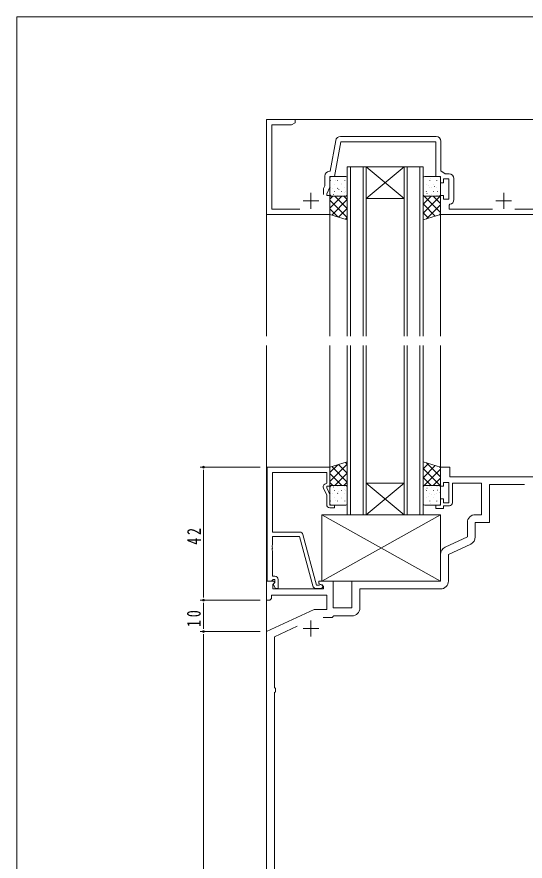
# Model space of a CAD drawing. Units: millimetres, scale not verified. Extents: x -567 to 567, y -403 to 403.
# Drawn here: x -562.7 to -401.9, y 131.9 to 399 of the extents above; entities that cross this region are included whole.
import ezdxf

# ---------------------------------------------------------------- set-up
doc = ezdxf.new("R2010")
doc.units = ezdxf.units.MM
doc.header["$LTSCALE"] = 2
for name, color, linetype, lineweight in [('0-1_USER1', 7, 'Continuous', 18), ('0-3_YKK_11', 7, 'Continuous', 18), ('0-4_YKK_12', 2, 'Continuous', 18), ('0-5_YSS_K', 4, 'Continuous', 18), ('0-7_YKK_D', 6, 'Continuous', 18)]:
    doc.layers.add(name, color=color, linetype=linetype, lineweight=lineweight)
doc.styles.add('ＭＳ ゴシック', font='')
doc.styles.get('ＭＳ ゴシック').set_extended_font_data('MS Gothic')

msp = doc.modelspace()

# ---------------------------------------------------------------- linework, layer by layer
at = {"layer": '0-1_USER1'}
for p in [(-562.726, -351), (537.274, 399)]:
    msp.add_line(p, (-562.726, 399), dxfattribs=at)
at = {"layer": '0-3_YKK_11'}
for p, q in [((-483.709, 366.521), (-483.709, 336.521)), ((-474.709, 366.521), (-483.709, 366.521)), ((-474.709, 365.521), (-474.709, 366.521)), ((-482.079, 364.891), (-475.8, 364.891)), ((-482.079, 338.151), (-482.079, 364.891)), ((-475.8, 364.891), (-474.709, 365.521)), ((-430.079, 361.151), (-460.378, 361.151)), ((-461.855, 359.912), (-463.576, 350.151)), ((-462.209, 348.521), (-460.269, 359.521)), ((-460.269, 359.521), (-430.209, 359.521)), ((-430.209, 359.521), (-430.209, 348.521)), ((-428.579, 350.321), (-428.579, 359.651)), ((-463.576, 350.151), (-463.839, 350.151)), ((-427.193, 349.351), (-428.579, 350.321)), ((-465.339, 348.651), (-465.339, 345.527)), ((-463.709, 348.521), (-462.209, 348.521)), ((-463.709, 345.166), (-463.709, 348.521)), ((-430.209, 348.521), (-428.709, 348.521)), ((-428.709, 348.521), (-428.709, 346.521)), ((-427.709, 347.721), (-426.109, 347.721)), ((-427.709, 346.521), (-427.709, 347.721)), ((-425.979, 349.351), (-427.193, 349.351)), ((-426.109, 347.721), (-426.109, 341.321)), ((-424.479, 341.191), (-424.479, 347.851)), ((-465.339, 345.527), (-465.709, 344.734)), ((-465.709, 344.734), (-465.709, 342.821)), ((-464.709, 343.021), (-463.709, 345.166)), ((-428.709, 346.521), (-427.709, 346.521)), ((-469.709, 343.321), (-469.709, 338.321)), ((-464.709, 342.521), (-464.709, 343.021)), ((-463.709, 342.521), (-464.709, 342.521)), ((-463.709, 336.521), (-463.709, 342.521)), ((-428.709, 342.521), (-428.709, 336.521)), ((-427.709, 342.521), (-428.709, 342.521)), ((-427.709, 341.321), (-427.709, 342.521)), ((-408.709, 343.321), (-408.709, 338.321)), ((-472.209, 340.821), (-467.209, 340.821)), ((-426.109, 341.321), (-427.709, 341.321)), ((-426.009, 339.412), (-425.754, 339.708)), ((-426.009, 338.151), (-426.009, 339.412)), ((-411.209, 340.821), (-406.209, 340.821)), ((-483.709, 336.521), (-463.709, 336.521)), ((-473.245, 338.151), (-482.079, 338.151)), ((-428.709, 336.521), (-383.709, 336.521)), ((-412.245, 338.151), (-426.009, 338.151)), ((-385.339, 338.151), (-405.173, 338.151)), ((-483.509, 256.521), (-463.709, 256.521)), ((-483.509, 220.521), (-483.509, 256.521)), ((-463.709, 256.521), (-463.709, 250.521)), ((-428.709, 256.521), (-428.709, 250.521)), ((-425.709, 256.521), (-428.709, 256.521)), ((-425.709, 253.521), (-425.709, 256.521)), ((-481.879, 254.891), (-481.879, 236.021)), ((-464.709, 254.891), (-481.879, 254.891)), ((-464.709, 251.521), (-464.709, 254.891)), ((-465.336, 251.159), (-464.709, 251.521)), ((-427.709, 251.721), (-426.109, 251.721)), ((-427.709, 250.521), (-427.709, 251.721)), ((-426.109, 251.721), (-426.109, 245.321)), ((-386.709, 253.521), (-425.709, 253.521)), ((-424.909, 251.521), (-415.709, 251.521)), ((-424.909, 245.321), (-424.909, 251.521)), ((-415.709, 251.521), (-415.709, 241.521)), ((-464.709, 247.655), (-465.742, 249.871)), ((-464.709, 250.521), (-464.709, 250.021)), ((-463.709, 250.521), (-464.709, 250.521)), ((-464.709, 250.021), (-463.709, 247.877)), ((-428.709, 250.521), (-427.709, 250.521)), ((-413.209, 251.021), (-402.173, 251.021)), ((-413.209, 239.021), (-413.209, 251.021)), ((-464.709, 244.721), (-464.709, 247.655)), ((-463.709, 247.877), (-463.709, 244.521)), ((-428.709, 246.521), (-428.709, 244.521)), ((-427.709, 246.521), (-428.709, 246.521)), ((-427.709, 245.321), (-427.709, 246.521)), ((-463.709, 244.521), (-462.209, 244.521)), ((-462.209, 243.721), (-463.709, 243.721)), ((-462.209, 244.521), (-462.209, 243.721)), ((-430.209, 244.521), (-430.209, 243.521)), ((-428.709, 244.521), (-430.209, 244.521)), ((-430.209, 243.521), (-427.709, 243.521)), ((-426.109, 245.321), (-427.709, 245.321)), ((-427.709, 244.321), (-425.909, 244.321)), ((-427.709, 243.521), (-427.709, 244.321)), ((-415.709, 241.521), (-417.709, 241.521)), ((-420.209, 239.021), (-420.209, 234.485)), ((-417.709, 239.021), (-413.209, 239.021)), ((-417.709, 234.485), (-417.709, 239.021)), ((-481.879, 236.021), (-473.178, 236.021)), ((-472.212, 235.28), (-467.909, 219.221)), ((-481.879, 234.621), (-481.879, 231.979)), ((-473.277, 234.621), (-481.879, 234.621)), ((-469.082, 218.962), (-473.277, 234.621)), ((-420.209, 234.485), (-427.265, 231.194)), ((-481.879, 231.979), (-481.999, 231.796)), ((-481.999, 231.796), (-481.999, 231.246)), ((-481.999, 231.246), (-481.879, 231.063)), ((-481.879, 230.979), (-481.999, 230.796)), ((-481.999, 230.796), (-481.999, 230.246)), ((-481.999, 230.246), (-481.879, 230.063)), ((-481.879, 231.063), (-481.879, 230.979)), ((-481.879, 230.063), (-481.879, 222.021)), ((-426.209, 228.929), (-419.152, 232.219)), ((-428.709, 228.929), (-428.709, 220.521)), ((-426.209, 220.521), (-426.209, 228.929)), ((-481.879, 222.021), (-481.109, 222.021)), ((-483.709, 220.521), (-483.709, 214.521)), ((-481.409, 220.521), (-483.709, 220.521)), ((-482.179, 220.521), (-483.509, 220.521)), ((-481.879, 220.821), (-482.179, 220.521)), ((-481.679, 221.021), (-481.879, 220.821)), ((-481.779, 219.427), (-481.199, 220.007)), ((-481.779, 218.021), (-481.779, 219.427)), ((-481.682, 219.521), (-481.109, 220.095)), ((-480.932, 218.221), (-481.682, 219.521)), ((-481.109, 221.021), (-481.679, 221.021)), ((-481.199, 220.007), (-481.409, 220.521)), ((-481.109, 220.095), (-481.109, 221.021)), ((-480.109, 221.021), (-480.109, 218.221)), ((-467.909, 219.221), (-467.074, 219.221)), ((-467.209, 220.521), (-467.209, 219.721)), ((-462.709, 220.521), (-467.209, 220.521)), ((-467.209, 219.721), (-465.709, 218.855)), ((-467.074, 219.221), (-466.886, 219.288)), ((-462.709, 212.021), (-462.709, 220.521)), ((-456.709, 220.521), (-456.709, 212.021)), ((-428.709, 220.521), (-456.709, 220.521)), ((-465.709, 218.021), (-481.779, 218.021)), ((-480.109, 218.221), (-480.932, 218.221)), ((-466.509, 218.221), (-468.116, 218.221)), ((-465.709, 218.855), (-465.709, 218.021)), ((-454.209, 218.021), (-428.709, 218.021)), ((-454.209, 212.021), (-454.209, 218.021)), ((-483.709, 214.521), (-482.709, 214.521)), ((-482.709, 214.521), (-482.209, 215.021)), ((-482.209, 216.091), (-464.709, 216.091)), ((-482.209, 215.021), (-482.209, 216.091)), ((-464.709, 216.091), (-464.709, 211.521)), ((-468.697, 211.521), (-483.709, 204.521)), ((-464.709, 211.521), (-468.697, 211.521)), ((-456.709, 212.021), (-462.709, 212.021)), ((-465.847, 209.021), (-463.009, 209.021)), ((-463.009, 209.021), (-462.709, 209.321)), ((-462.709, 209.321), (-462.509, 209.521)), ((-462.509, 209.521), (-456.709, 209.521)), ((-481.209, 202.929), (-474.008, 206.286)), ((-469.709, 208.021), (-469.709, 203.021)), ((-483.709, 204.521), (-483.709, 46.521)), ((-472.209, 205.521), (-467.209, 205.521)), ((-481.209, 186.815), (-481.209, 202.929)), ((-480.946, 186.517), (-481.209, 186.815)), ((-481.209, 185.227), (-480.946, 185.525)), ((-481.209, 96.815), (-481.209, 185.227)), ((-480.946, 185.525), (-480.946, 186.517))]:
    msp.add_line(p, q, dxfattribs=at)
for centre, radius, start, end in [((-460.378, 359.651), 1.5, 90.00001, 169.99999), ((-430.079, 359.651), 1.5, 0.00001, 89.99999), ((-463.839, 348.651), 1.5, 90.00001, 179.99999), ((-425.979, 347.851), 1.5, 0.00001, 89.99999), ((-425.979, 341.191), 1.5, 278.62693, 360), ((-464.836, 250.293), 1, 120.00002, 205.00003), ((-463.709, 244.721), 1, 180.00001, 269.99999), ((-425.909, 245.321), 1, 270.00001, 359.99999), ((-417.709, 239.021), 2.5, 90.00001, 179.99999), ((-473.178, 235.021), 1, 14.99997, 89.99998), ((-420.209, 234.485), 2.5, 295, 0), ((-426.209, 228.929), 2.5, 115.00001, 180.00001), ((-481.109, 221.021), 1, 0.00001, 89.99999), ((-466.509, 218.821), 0.6, 270.00003, 128.94244), ((-428.709, 220.521), 2.5, 270.00001, 359.99999), ((-468.116, 219.221), 1, 195, 270.00001), ((-456.709, 212.021), 2.5, 270.00001, 359.99999)]:
    msp.add_arc(centre, radius, start, end, dxfattribs=at)
at = {"layer": '0-4_YKK_12'}
for p, q in [((-483.709, 366.521), (-483.709, 298.021)), ((-483.709, 366.521), (-333.709, 366.521)), ((-458.209, 351.521), (-458.209, 298.021)), ((-458.209, 351.521), (-452.209, 351.521)), ((-457.209, 351.521), (-457.209, 298.021)), ((-453.209, 351.521), (-453.209, 298.021)), ((-452.209, 351.521), (-452.209, 298.021)), ((-440.209, 351.521), (-452.209, 341.521)), ((-452.209, 351.521), (-440.209, 341.521)), ((-452.209, 351.521), (-440.209, 351.521)), ((-440.209, 351.521), (-440.209, 298.021)), ((-440.209, 351.521), (-434.209, 351.521)), ((-439.209, 351.521), (-439.209, 298.021)), ((-435.209, 351.521), (-435.209, 298.021)), ((-434.209, 351.521), (-434.209, 298.021)), ((-452.209, 341.521), (-440.209, 341.521)), ((-463.709, 336.521), (-463.709, 298.021)), ((-428.709, 336.521), (-428.709, 298.021)), ((-483.709, 295.021), (-483.709, -76.979)), ((-463.709, 256.521), (-463.709, 295.021)), ((-458.209, 241.521), (-458.209, 295.021)), ((-457.209, 241.521), (-457.209, 295.021)), ((-453.209, 241.521), (-453.209, 295.021)), ((-452.209, 241.521), (-452.209, 295.021)), ((-440.209, 241.521), (-440.209, 295.021)), ((-439.209, 241.521), (-439.209, 295.021)), ((-435.209, 241.521), (-435.209, 295.021)), ((-434.209, 241.521), (-434.209, 295.021)), ((-428.709, 256.521), (-428.709, 295.021)), ((-440.209, 241.521), (-452.209, 251.521)), ((-452.209, 241.521), (-440.209, 251.521)), ((-452.209, 251.521), (-440.209, 251.521)), ((-452.209, 241.521), (-458.209, 241.521)), ((-452.209, 241.521), (-440.209, 241.521)), ((-434.209, 241.521), (-440.209, 241.521))]:
    msp.add_line(p, q, dxfattribs=at)
at = {"layer": '0-5_YSS_K'}
for p, q in [((-463.709, 342.806), (-463.709, 348.021)), ((-463.494, 347.161), (-463.494, 347.199)), ((-463.209, 348.521), (-458.709, 348.521)), ((-462.282, 348.372), (-462.282, 348.41)), ((-461.83, 348.355), (-461.788, 348.418)), ((-461.251, 347.161), (-461.251, 347.199)), ((-460.04, 348.372), (-460.04, 348.41)), ((-459.009, 347.161), (-459.009, 347.199)), ((-458.209, 348.021), (-458.209, 342.806)), ((-434.209, 348.021), (-434.209, 342.806)), ((-429.209, 348.521), (-433.709, 348.521)), ((-433.13, 348.372), (-433.13, 348.41)), ((-432.099, 347.161), (-432.099, 347.199)), ((-431.892, 347.827), (-431.889, 347.834)), ((-430.887, 348.372), (-430.887, 348.41)), ((-429.92, 347.378), (-429.917, 347.385)), ((-429.856, 347.161), (-429.856, 347.199)), ((-428.709, 342.806), (-428.709, 348.021)), ((-463.494, 344.881), (-463.494, 344.919)), ((-462.799, 344.783), (-462.797, 344.79)), ((-462.282, 346.092), (-462.282, 346.13)), ((-461.971, 347.123), (-461.968, 347.13)), ((-461.276, 344.753), (-461.234, 344.816)), ((-461.251, 344.881), (-461.251, 344.919)), ((-460.099, 346.391), (-460.097, 346.398)), ((-460.04, 346.092), (-460.04, 346.13)), ((-459.009, 344.881), (-459.009, 344.919)), ((-433.13, 346.092), (-433.13, 346.13)), ((-432.62, 345.769), (-432.618, 345.777)), ((-432.099, 344.881), (-432.099, 344.919)), ((-431.66, 345.104), (-431.618, 345.167)), ((-430.887, 346.092), (-430.887, 346.13)), ((-430.661, 345.285), (-430.658, 345.292)), ((-429.856, 344.881), (-429.856, 344.919)), ((-428.789, 344.553), (-428.787, 344.56)), ((-463.709, 338.522), (-459.925, 342.306)), ((-463.709, 341.351), (-462.753, 342.306)), ((-463.709, 342.306), (-458.209, 342.306)), ((-463.709, 336.521), (-463.709, 342.306)), ((-463.528, 342.726), (-463.526, 342.733)), ((-463.494, 342.601), (-463.494, 342.639)), ((-458.709, 342.306), (-463.209, 342.306)), ((-462.611, 342.736), (-462.569, 342.799)), ((-462.282, 343.812), (-462.282, 343.85)), ((-462.13, 342.306), (-458.209, 338.385)), ((-461.251, 342.601), (-461.251, 342.639)), ((-460.828, 344.334), (-460.825, 344.341)), ((-460.04, 343.812), (-460.04, 343.85)), ((-459.302, 342.306), (-458.209, 341.213)), ((-459.233, 343.4), (-459.192, 343.462)), ((-459.009, 342.601), (-459.009, 342.639)), ((-458.869, 343.849), (-458.866, 343.856)), ((-458.209, 342.306), (-458.209, 334.788)), ((-434.209, 336.909), (-428.812, 342.306)), ((-434.209, 339.738), (-431.64, 342.306)), ((-434.209, 342.306), (-434.209, 334.788)), ((-428.709, 342.306), (-434.209, 342.306)), ((-433.846, 342.306), (-428.709, 337.169)), ((-433.709, 342.306), (-429.209, 342.306)), ((-433.361, 343.677), (-433.359, 343.684)), ((-433.13, 343.812), (-433.13, 343.85)), ((-432.995, 343.087), (-432.953, 343.15)), ((-432.099, 342.601), (-432.099, 342.639)), ((-431.49, 342.945), (-431.487, 342.952)), ((-431.017, 342.306), (-428.709, 339.997)), ((-430.887, 343.812), (-430.887, 343.85)), ((-429.856, 342.601), (-429.856, 342.639)), ((-429.617, 343.751), (-429.576, 343.813)), ((-429.518, 342.496), (-429.516, 342.503)), ((-428.709, 336.521), (-428.709, 342.306)), ((-463.709, 341.056), (-458.209, 335.556)), ((-463.079, 336.323), (-458.209, 341.194)), ((-434.209, 339.84), (-430.367, 335.999)), ((-433.177, 335.113), (-428.709, 339.581)), ((-463.709, 338.228), (-461.217, 335.736)), ((-458.209, 334.788), (-463.709, 336.521)), ((-460.929, 335.645), (-458.209, 338.365)), ((-434.209, 337.012), (-432.517, 335.321)), ((-434.209, 334.788), (-428.709, 336.521)), ((-429.046, 336.415), (-428.709, 336.753)), ((-458.778, 334.967), (-458.209, 335.537)), ((-458.209, 258.255), (-463.709, 256.521)), ((-463.709, 251.986), (-458.209, 257.486)), ((-463.709, 254.815), (-461.217, 257.307)), ((-463.709, 256.521), (-463.709, 250.736)), ((-463.079, 256.72), (-458.209, 251.849)), ((-460.929, 257.397), (-458.209, 254.677)), ((-458.778, 258.075), (-458.209, 257.506)), ((-458.209, 250.736), (-458.209, 258.255)), ((-434.209, 258.255), (-428.709, 256.521)), ((-434.209, 250.736), (-434.209, 258.255)), ((-434.209, 256.03), (-432.517, 257.722)), ((-434.209, 253.202), (-430.367, 257.044)), ((-433.177, 257.93), (-428.709, 253.461)), ((-429.046, 256.628), (-428.709, 256.29)), ((-428.709, 256.521), (-428.709, 250.736)), ((-463.709, 254.52), (-459.925, 250.736)), ((-462.13, 250.736), (-458.209, 254.658)), ((-434.209, 256.133), (-428.812, 250.736)), ((-433.846, 250.736), (-428.709, 255.874)), ((-463.709, 251.692), (-462.753, 250.736)), ((-459.302, 250.736), (-458.209, 251.829)), ((-434.209, 253.305), (-431.64, 250.736)), ((-431.017, 250.736), (-428.709, 253.045)), ((-463.709, 250.736), (-458.209, 250.736)), ((-463.709, 250.236), (-463.709, 245.021)), ((-463.528, 250.317), (-463.526, 250.31)), ((-463.494, 250.441), (-463.494, 250.404)), ((-458.709, 250.736), (-463.209, 250.736)), ((-462.611, 250.306), (-462.569, 250.244)), ((-462.282, 249.23), (-462.282, 249.192)), ((-461.251, 250.441), (-461.251, 250.404)), ((-460.828, 248.709), (-460.825, 248.702)), ((-460.04, 249.23), (-460.04, 249.192)), ((-459.233, 249.643), (-459.192, 249.58)), ((-459.009, 250.441), (-459.009, 250.404)), ((-458.869, 249.193), (-458.866, 249.186)), ((-458.209, 245.021), (-458.209, 250.236)), ((-428.709, 250.736), (-434.209, 250.736)), ((-434.209, 245.021), (-434.209, 250.236)), ((-433.709, 250.736), (-429.209, 250.736)), ((-433.361, 249.366), (-433.359, 249.359)), ((-433.13, 249.23), (-433.13, 249.192)), ((-432.995, 249.955), (-432.953, 249.893)), ((-432.099, 250.441), (-432.099, 250.404)), ((-431.49, 250.098), (-431.487, 250.09)), ((-430.887, 249.23), (-430.887, 249.192)), ((-429.856, 250.441), (-429.856, 250.404)), ((-429.617, 249.292), (-429.576, 249.229)), ((-429.518, 250.547), (-429.516, 250.54)), ((-428.789, 248.489), (-428.787, 248.482)), ((-428.709, 250.236), (-428.709, 245.021)), ((-463.494, 248.161), (-463.494, 248.124)), ((-463.494, 245.881), (-463.494, 245.844)), ((-462.799, 248.259), (-462.797, 248.252)), ((-462.282, 246.95), (-462.282, 246.912)), ((-461.971, 245.919), (-461.968, 245.912)), ((-461.276, 248.289), (-461.234, 248.227)), ((-461.251, 248.161), (-461.251, 248.124)), ((-461.251, 245.881), (-461.251, 245.844)), ((-460.099, 246.651), (-460.097, 246.644)), ((-460.04, 246.95), (-460.04, 246.912)), ((-459.009, 248.161), (-459.009, 248.124)), ((-459.009, 245.881), (-459.009, 245.844)), ((-433.13, 246.95), (-433.13, 246.912)), ((-432.62, 247.273), (-432.618, 247.266)), ((-432.099, 248.161), (-432.099, 248.124)), ((-432.099, 245.881), (-432.099, 245.844)), ((-431.66, 247.938), (-431.618, 247.876)), ((-430.887, 246.95), (-430.887, 246.912)), ((-430.661, 247.757), (-430.658, 247.75)), ((-429.856, 248.161), (-429.856, 248.124)), ((-429.856, 245.881), (-429.856, 245.844)), ((-463.209, 244.521), (-458.709, 244.521)), ((-462.282, 244.67), (-462.282, 244.632)), ((-461.83, 244.687), (-461.788, 244.625)), ((-460.04, 244.67), (-460.04, 244.632)), ((-429.209, 244.521), (-433.709, 244.521)), ((-433.13, 244.67), (-433.13, 244.632)), ((-431.892, 245.216), (-431.889, 245.209)), ((-430.887, 244.67), (-430.887, 244.632)), ((-429.92, 245.665), (-429.917, 245.658)), ((-466.209, 241.521), (-466.209, 220.521)), ((-428.709, 241.521), (-466.209, 241.521)), ((-466.209, 241.521), (-428.709, 220.521)), ((-428.709, 241.521), (-466.209, 220.521)), ((-428.709, 220.521), (-428.709, 241.521)), ((-466.209, 220.521), (-428.709, 220.521))]:
    msp.add_line(p, q, dxfattribs=at)
for centre, start, end in [((-463.209, 348.021), 90, 180), ((-458.709, 348.021), 0, 90), ((-433.709, 348.021), 90, 180), ((-429.209, 348.021), 0, 90), ((-463.209, 342.806), 180, 270), ((-458.709, 342.806), 270, 0), ((-433.709, 342.806), 180, 270), ((-429.209, 342.806), 270, 0), ((-463.209, 250.236), 90, 180), ((-458.709, 250.236), 0, 90), ((-433.709, 250.236), 90, 180), ((-429.209, 250.236), 0, 90), ((-463.209, 245.021), 180, 270), ((-458.709, 245.021), 270, 0), ((-433.709, 245.021), 180, 270), ((-429.209, 245.021), 270, 0)]:
    msp.add_arc(centre, 0.5, start, end, dxfattribs=at)
at = {"layer": '0-7_YKK_D'}
for p, q in [((-485.709, 256.521), (-504.709, 256.521)), ((-503.709, 255.671), (-503.709, 254.821)), ((-503.709, 254.821), (-503.709, 216.221)), ((-485.709, 214.521), (-504.709, 214.521)), ((-485.709, 214.521), (-504.709, 214.521)), ((-503.709, 215.371), (-503.709, 216.221)), ((-503.709, 213.671), (-503.709, 212.821)), ((-503.709, 212.821), (-503.709, 206.221)), ((-503.709, 205.371), (-503.709, 206.221)), ((-485.709, 204.521), (-504.709, 204.521)), ((-485.709, 204.521), (-504.709, 204.521)), ((-503.709, 203.671), (-503.709, 202.821)), ((-503.709, 202.821), (-503.709, 48.221))]:
    msp.add_line(p, q, dxfattribs=at)
for centre in [(-503.709, 256.521), (-503.709, 214.521), (-503.709, 214.521), (-503.709, 204.521), (-503.709, 204.521)]:
    msp.add_circle(centre, 0.3, dxfattribs=at)

# ---------------------------------------------------------------- texts
at = {"layer": '0-7_YKK_D', "color": 7, "char_height": 4.399, "attachment_point": 7, "rotation": 90, "style": 'ＭＳ ゴシック'}
for s, insert in [('\\T1.37;\\W0.75;42', (-504.509, 232.001)), ('\\T1.37;\\W0.75;10', (-504.509, 206.001))]:
    msp.add_mtext(s, dxfattribs=dict(at, insert=insert))

doc.saveas('drawing.dxf')
